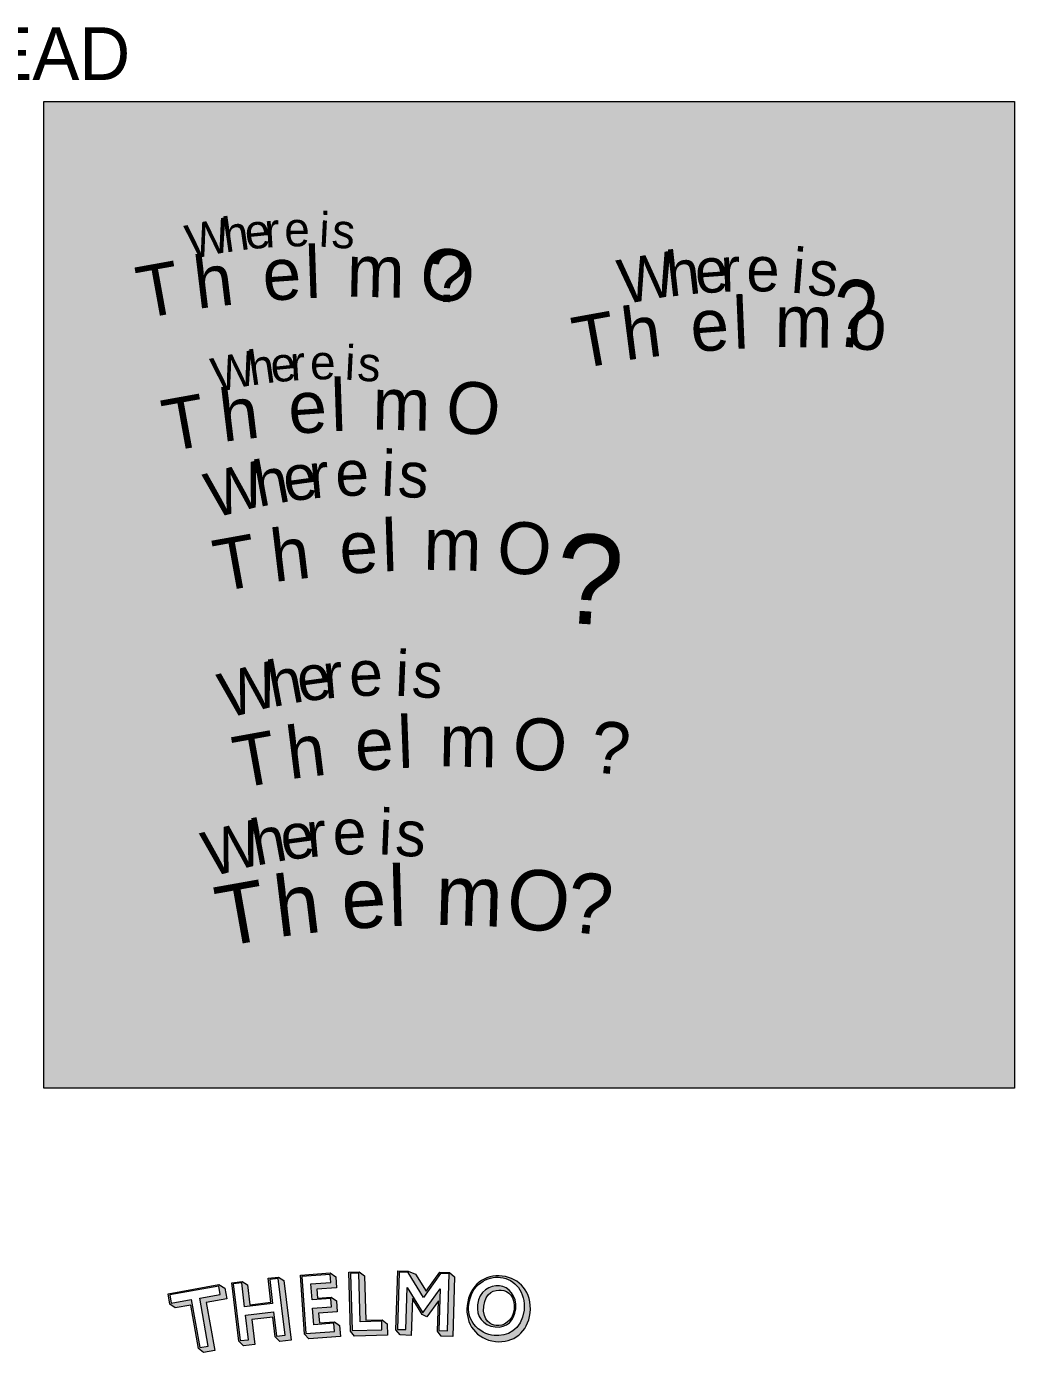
# Model space of a CAD drawing. Header units: inches. Extents: x -2890 to 3787, y -2621 to 618.
# Drawn here: x 1583 to 3787, y -2359 to 601 of the extents above; entities that cross this region are included whole.
import ezdxf

# ---------------------------------------------------------------- set-up
doc = ezdxf.new("R2010")
doc.units = ezdxf.units.IN
doc.header["$MEASUREMENT"] = 0
doc.layers.add('Capa 1', color=7, linetype='Continuous')
doc.layers.add('Capa 2', color=7, linetype='Continuous')
doc.styles.add('Style 100', font='', dxfattribs={"width": 1.000002, "height": 99.709585})
doc.styles.add('Style 101', font='', dxfattribs={"width": 1.000002, "height": 99.709586})
doc.styles.add('Style 102', font='', dxfattribs={"width": 0.999998, "height": 115.796487})
doc.styles.add('Style 103', font='', dxfattribs={"width": 0.999998, "height": 115.796484})
doc.styles.add('Style 104', font='', dxfattribs={"width": 0.999998, "height": 115.796483})
doc.styles.add('Style 105', font='', dxfattribs={"width": 0.999998, "height": 115.796483})
doc.styles.add('Style 106', font='', dxfattribs={"width": 0.999998, "height": 115.796484})
doc.styles.add('Style 107', font='', dxfattribs={"width": 0.999998, "height": 115.796484})
doc.styles.add('Style 108', font='', dxfattribs={"width": 1.000004, "height": 76.708105})
doc.styles.add('Style 109', font='', dxfattribs={"width": 1.000004, "height": 76.708105})
doc.styles.add('Style 110', font='', dxfattribs={"width": 1.000004, "height": 76.708107})
doc.styles.add('Style 111', font='', dxfattribs={"width": 1.000004, "height": 76.708107})
doc.styles.add('Style 112', font='', dxfattribs={"width": 1.000004, "height": 76.708108})
doc.styles.add('Style 114', font='', dxfattribs={"width": 1.000004, "height": 76.708104})
doc.styles.add('Style 115', font='', dxfattribs={"width": 1.000004, "height": 76.708107})
doc.styles.add('Style 116', font='', dxfattribs={"width": 0.999998, "height": 115.796487})
doc.styles.add('Style 117', font='', dxfattribs={"width": 0.999998, "height": 115.796486})
doc.styles.add('Style 118', font='', dxfattribs={"width": 0.999998, "height": 115.796488})
doc.styles.add('Style 119', font='', dxfattribs={"width": 0.999998, "height": 115.796486})
doc.styles.add('Style 120', font='', dxfattribs={"width": 0.999998, "height": 115.796485})
doc.styles.add('Style 121', font='', dxfattribs={"width": 0.999998, "height": 115.796485})
doc.styles.add('Style 24', font='', dxfattribs={"width": 1.000004, "height": 76.708105})
doc.styles.add('Style 25', font='', dxfattribs={"width": 1.000004, "height": 76.708105})
doc.styles.add('Style 26', font='', dxfattribs={"width": 1.000004, "height": 76.708107})
doc.styles.add('Style 27', font='', dxfattribs={"width": 1.000004, "height": 76.708107})
doc.styles.add('Style 28', font='', dxfattribs={"width": 1.000004, "height": 76.708108})
doc.styles.add('Style 30', font='', dxfattribs={"width": 1.000004, "height": 76.708104})
doc.styles.add('Style 31', font='', dxfattribs={"width": 1.000004, "height": 76.708107})
doc.styles.add('Style 32', font='SEASRN_.ttf', dxfattribs={"width": 0.999998, "height": 115.796487})
doc.styles.add('Style 33', font='', dxfattribs={"width": 0.999998, "height": 115.796486})
doc.styles.add('Style 34', font='', dxfattribs={"width": 0.999998, "height": 115.796488})
doc.styles.add('Style 35', font='', dxfattribs={"width": 0.999998, "height": 115.796486})
doc.styles.add('Style 36', font='', dxfattribs={"width": 0.999998, "height": 115.796485})
doc.styles.add('Style 37', font='', dxfattribs={"width": 0.999998, "height": 115.796485})
doc.styles.add('Style 38', font='', dxfattribs={"width": 1.000001, "height": 101.090767})
doc.styles.add('Style 39', font='', dxfattribs={"width": 1.000001, "height": 101.090769})
doc.styles.add('Style 40', font='', dxfattribs={"width": 1.000001, "height": 101.090767})
doc.styles.add('Style 41', font='', dxfattribs={"width": 1.000001, "height": 101.090766})
doc.styles.add('Style 42', font='', dxfattribs={"width": 1.000001, "height": 101.090768})
doc.styles.add('Style 44', font='', dxfattribs={"width": 1.000001, "height": 101.090765})
doc.styles.add('Style 45', font='', dxfattribs={"width": 1.000001, "height": 101.090771})
doc.styles.add('Style 46', font='GillSansShadowMTPro.otf', dxfattribs={"width": 0.999998, "height": 134.519756})
doc.styles.add('Style 47', font='', dxfattribs={"width": 0.999998, "height": 134.519753})
doc.styles.add('Style 48', font='', dxfattribs={"width": 0.999998, "height": 134.519755})
doc.styles.add('Style 49', font='', dxfattribs={"width": 0.999998, "height": 134.519754})
doc.styles.add('Style 50', font='', dxfattribs={"width": 0.999998, "height": 134.519755})
doc.styles.add('Style 51', font='', dxfattribs={"width": 0.999998, "height": 134.519753})
doc.styles.add('Style 52', font='', dxfattribs={"width": 1.000001, "height": 101.090767})
doc.styles.add('Style 53', font='', dxfattribs={"width": 1.000001, "height": 101.090769})
doc.styles.add('Style 54', font='', dxfattribs={"width": 1.000001, "height": 101.090767})
doc.styles.add('Style 55', font='', dxfattribs={"width": 1.000001, "height": 101.090766})
doc.styles.add('Style 56', font='', dxfattribs={"width": 1.000001, "height": 101.090768})
doc.styles.add('Style 58', font='', dxfattribs={"width": 1.000001, "height": 101.090765})
doc.styles.add('Style 59', font='', dxfattribs={"width": 1.000001, "height": 101.090771})
doc.styles.add('Style 60', font='', dxfattribs={"width": 0.999998, "height": 115.796486})
doc.styles.add('Style 61', font='', dxfattribs={"width": 0.999998, "height": 115.796484})
doc.styles.add('Style 62', font='', dxfattribs={"width": 0.999998, "height": 115.796486})
doc.styles.add('Style 63', font='', dxfattribs={"width": 0.999998, "height": 115.796486})
doc.styles.add('Style 64', font='', dxfattribs={"width": 0.999998, "height": 115.796487})
doc.styles.add('Style 65', font='', dxfattribs={"width": 0.999998, "height": 115.796486})
doc.styles.add('Style 66', font='', dxfattribs={"width": 1.000001, "height": 101.090767})
doc.styles.add('Style 67', font='', dxfattribs={"width": 1.000001, "height": 101.090769})
doc.styles.add('Style 68', font='', dxfattribs={"width": 1.000001, "height": 101.090767})
doc.styles.add('Style 69', font='', dxfattribs={"width": 1.000001, "height": 101.090766})
doc.styles.add('Style 70', font='', dxfattribs={"width": 1.000001, "height": 101.090768})
doc.styles.add('Style 72', font='', dxfattribs={"width": 1.000001, "height": 101.090765})
doc.styles.add('Style 73', font='', dxfattribs={"width": 1.000001, "height": 101.090771})
doc.styles.add('Style 74', font='', dxfattribs={"width": 0.999998, "height": 115.796486})
doc.styles.add('Style 75', font='', dxfattribs={"width": 0.999998, "height": 115.796486})
doc.styles.add('Style 76', font='', dxfattribs={"width": 0.999998, "height": 115.796486})
doc.styles.add('Style 77', font='', dxfattribs={"width": 0.999998, "height": 115.796486})
doc.styles.add('Style 78', font='', dxfattribs={"width": 0.999998, "height": 115.796485})
doc.styles.add('Style 79', font='', dxfattribs={"width": 0.999998, "height": 115.796489})
doc.styles.add('Style 94', font='', dxfattribs={"width": 1.000002, "height": 99.709583})
doc.styles.add('Style 95', font='', dxfattribs={"width": 1.000002, "height": 99.709582})
doc.styles.add('Style 96', font='', dxfattribs={"width": 1.000002, "height": 99.709583})
doc.styles.add('Style 97', font='', dxfattribs={"width": 1.000002, "height": 99.709587})
doc.styles.add('Style 98', font='', dxfattribs={"width": 1.000002, "height": 99.709582})
doc.styles.get('Style 100').set_extended_font_data('AirstreamNF')
doc.styles.get('Style 101').set_extended_font_data('AirstreamNF')
doc.styles.get('Style 102').set_extended_font_data('SeasideResortNF')
doc.styles.get('Style 103').set_extended_font_data('SeasideResortNF')
doc.styles.get('Style 104').set_extended_font_data('SeasideResortNF')
doc.styles.get('Style 105').set_extended_font_data('SeasideResortNF')
doc.styles.get('Style 106').set_extended_font_data('SeasideResortNF')
doc.styles.get('Style 107').set_extended_font_data('SeasideResortNF')
doc.styles.get('Style 108').set_extended_font_data('AirstreamNF')
doc.styles.get('Style 109').set_extended_font_data('AirstreamNF')
doc.styles.get('Style 110').set_extended_font_data('AirstreamNF')
doc.styles.get('Style 111').set_extended_font_data('AirstreamNF')
doc.styles.get('Style 112').set_extended_font_data('AirstreamNF')
doc.styles.get('Style 114').set_extended_font_data('AirstreamNF')
doc.styles.get('Style 115').set_extended_font_data('AirstreamNF')
doc.styles.get('Style 116').set_extended_font_data('SeasideResortNF')
doc.styles.get('Style 117').set_extended_font_data('SeasideResortNF')
doc.styles.get('Style 118').set_extended_font_data('SeasideResortNF')
doc.styles.get('Style 119').set_extended_font_data('SeasideResortNF')
doc.styles.get('Style 120').set_extended_font_data('SeasideResortNF')
doc.styles.get('Style 121').set_extended_font_data('SeasideResortNF')
doc.styles.get('Style 24').set_extended_font_data('AirstreamNF')
doc.styles.get('Style 25').set_extended_font_data('AirstreamNF')
doc.styles.get('Style 26').set_extended_font_data('AirstreamNF')
doc.styles.get('Style 27').set_extended_font_data('AirstreamNF')
doc.styles.get('Style 28').set_extended_font_data('AirstreamNF')
doc.styles.get('Style 30').set_extended_font_data('AirstreamNF')
doc.styles.get('Style 31').set_extended_font_data('AirstreamNF')
doc.styles.get('Style 33').set_extended_font_data('SeasideResortNF')
doc.styles.get('Style 34').set_extended_font_data('SeasideResortNF')
doc.styles.get('Style 35').set_extended_font_data('SeasideResortNF')
doc.styles.get('Style 36').set_extended_font_data('SeasideResortNF')
doc.styles.get('Style 37').set_extended_font_data('SeasideResortNF')
doc.styles.get('Style 38').set_extended_font_data('AirstreamNF')
doc.styles.get('Style 39').set_extended_font_data('AirstreamNF')
doc.styles.get('Style 40').set_extended_font_data('AirstreamNF')
doc.styles.get('Style 41').set_extended_font_data('AirstreamNF')
doc.styles.get('Style 42').set_extended_font_data('AirstreamNF')
doc.styles.get('Style 44').set_extended_font_data('AirstreamNF')
doc.styles.get('Style 45').set_extended_font_data('AirstreamNF')
doc.styles.get('Style 47').set_extended_font_data('Gill Sans Shadow MT Pro')
doc.styles.get('Style 48').set_extended_font_data('Gill Sans Shadow MT Pro')
doc.styles.get('Style 49').set_extended_font_data('Gill Sans Shadow MT Pro')
doc.styles.get('Style 50').set_extended_font_data('Gill Sans Shadow MT Pro')
doc.styles.get('Style 51').set_extended_font_data('Gill Sans Shadow MT Pro')
doc.styles.get('Style 52').set_extended_font_data('AirstreamNF')
doc.styles.get('Style 53').set_extended_font_data('AirstreamNF')
doc.styles.get('Style 54').set_extended_font_data('AirstreamNF')
doc.styles.get('Style 55').set_extended_font_data('AirstreamNF')
doc.styles.get('Style 56').set_extended_font_data('AirstreamNF')
doc.styles.get('Style 58').set_extended_font_data('AirstreamNF')
doc.styles.get('Style 59').set_extended_font_data('AirstreamNF')
doc.styles.get('Style 60').set_extended_font_data('SeasideResortNF')
doc.styles.get('Style 61').set_extended_font_data('SeasideResortNF')
doc.styles.get('Style 62').set_extended_font_data('SeasideResortNF')
doc.styles.get('Style 63').set_extended_font_data('SeasideResortNF')
doc.styles.get('Style 64').set_extended_font_data('SeasideResortNF')
doc.styles.get('Style 65').set_extended_font_data('SeasideResortNF')
doc.styles.get('Style 66').set_extended_font_data('AirstreamNF')
doc.styles.get('Style 67').set_extended_font_data('AirstreamNF')
doc.styles.get('Style 68').set_extended_font_data('AirstreamNF')
doc.styles.get('Style 69').set_extended_font_data('AirstreamNF')
doc.styles.get('Style 70').set_extended_font_data('AirstreamNF')
doc.styles.get('Style 72').set_extended_font_data('AirstreamNF')
doc.styles.get('Style 73').set_extended_font_data('AirstreamNF')
doc.styles.get('Style 74').set_extended_font_data('SeasideResortNF')
doc.styles.get('Style 75').set_extended_font_data('SeasideResortNF')
doc.styles.get('Style 76').set_extended_font_data('SeasideResortNF')
doc.styles.get('Style 77').set_extended_font_data('SeasideResortNF')
doc.styles.get('Style 78').set_extended_font_data('SeasideResortNF')
doc.styles.get('Style 79').set_extended_font_data('SeasideResortNF')
doc.styles.get('Style 94').set_extended_font_data('AirstreamNF')
doc.styles.get('Style 95').set_extended_font_data('AirstreamNF')
doc.styles.get('Style 96').set_extended_font_data('AirstreamNF')
doc.styles.get('Style 97').set_extended_font_data('AirstreamNF')
doc.styles.get('Style 98').set_extended_font_data('AirstreamNF')

# ---------------------------------------------------------------- blocks, each defined once
blk = doc.blocks.new('block 24')
at = {"layer": 'Capa 1', "true_color": 0xbd0500}
h = blk.add_hatch(color=12, dxfattribs=at)
h.dxf.hatch_style = 2
h.paths.add_polyline_path([(2260.4, -2181.7), (2272.8, -2190.4), (2274.5, -2214.6), (2230.7, -2217.7), (2232.1, -2237.8), (2262.6, -2235.7), (2274.3, -2244.2), (2276, -2268.6), (2234.5, -2271.6), (2236, -2293), (2269.8, -2290.6), (2281.2, -2299.1), (2282.9, -2323.6), (2212.6, -2328.5), (2202.9, -2318.2), (2193.6, -2186.4)])
h.paths.add_polyline_path([(2197.1, -2189.4), (2206.1, -2316.6), (2269.8, -2312.1), (2268.5, -2293.9), (2223.6, -2297.1), (2220.9, -2260.1), (2262.8, -2257.2), (2261.5, -2239), (2219.7, -2241.9), (2217.1, -2206.3), (2261.3, -2203.2), (2260, -2185)])
h = blk.add_hatch(color=12, dxfattribs=at)
h.dxf.hatch_style = 2
h.paths.add_polyline_path([(2325.2, -2179), (2336.7, -2187.8), (2339.5, -2287.3), (2376.3, -2286.3), (2387.6, -2295.5), (2388.3, -2320.3), (2314.8, -2322.4), (2305.7, -2311.6), (2302.1, -2179.6)])
h.paths.add_polyline_path([(2305.4, -2182.7), (2308.9, -2310.2), (2375.6, -2308.3), (2375.1, -2289.5), (2327.2, -2290.8), (2324.2, -2182.2)])
h = blk.add_hatch(color=12, dxfattribs=at)
h.dxf.hatch_style = 2
h.paths.add_polyline_path([(2434, -2177.5), (2450.5, -2184.1), (2474.2, -2222.6), (2504.8, -2179.7), (2526.3, -2180.3), (2537.6, -2190.2), (2533.5, -2323.7), (2508.1, -2322.9), (2499.5, -2311.6), (2501.6, -2243.6), (2476.1, -2279.7), (2465.5, -2274.3), (2443.5, -2238.6), (2441.1, -2320.9), (2416, -2320.1), (2407, -2308.8), (2411, -2176.8)])
h.paths.add_polyline_path([(2414.1, -2179.8), (2410.3, -2307.6), (2429.1, -2308.2), (2431.9, -2214), (2467.1, -2270.7), (2505.6, -2216.8), (2502.8, -2310.4), (2521.6, -2310.9), (2525.4, -2183.1), (2506.4, -2182.6), (2468.1, -2236.3), (2433.9, -2180.4)])
h = blk.add_hatch(color=12, dxfattribs=at)
h.dxf.hatch_style = 2
edge = h.paths.add_edge_path()
edge.add_spline(control_points=[(2644, -2188.6), (2682.5, -2192.9), (2711.5, -2224.4), (2706.3, -2270.9), (2701.5, -2313.8), (2669.1, -2339.2), (2628.7, -2334.7), (2586.6, -2330), (2561.2, -2295.5), (2565.7, -2254.5), (2570.9, -2207.9), (2606, -2184.4), (2644, -2188.6)], knot_values=[0, 0, 0, 0, 1, 1, 1, 2, 2, 2, 3, 3, 3, 4, 4, 4, 4], degree=3, periodic=1)
edge = h.paths.add_edge_path()
edge.add_spline(control_points=[(2580.8, -2295.8), (2592.8, -2311.4), (2609.7, -2319.4), (2626.2, -2321.2), (2653.7, -2324.3), (2687.7, -2309.4), (2692.7, -2264.8), (2697.1, -2224.6), (2672.1, -2195), (2640.2, -2191.5), (2612.1, -2188.3), (2574.7, -2206.6), (2569.6, -2252.3), (2567.9, -2267.7), (2569.6, -2281.1), (2580.8, -2295.8)], knot_values=[0, 0, 0, 0, 1, 1, 1, 2, 2, 2, 3, 3, 3, 4, 4, 4, 5, 5, 5, 5], degree=3, periodic=1)
edge = h.paths.add_edge_path()
edge.add_spline(control_points=[(2637.7, -2210.3), (2658.5, -2212.6), (2677.5, -2232.3), (2674.2, -2262), (2671.4, -2287.3), (2654.7, -2305.1), (2628.1, -2302.2), (2600.7, -2299.1), (2586.1, -2277.8), (2588.9, -2252.5), (2592.3, -2221.9), (2617.1, -2208), (2637.7, -2210.3)], knot_values=[0, 0, 0, 0, 1, 1, 1, 2, 2, 2, 3, 3, 3, 4, 4, 4, 4], degree=3, periodic=1)
edge = h.paths.add_edge_path()
edge.add_spline(control_points=[(2630.5, -2299.2), (2646.2, -2300.9), (2667.5, -2290.1), (2670.5, -2262.5), (2673.7, -2234.4), (2657.3, -2221.7), (2641.8, -2219.9), (2627.6, -2218.4), (2606.3, -2224.8), (2602.9, -2255.6), (2599.2, -2289), (2620.1, -2298), (2630.5, -2299.2)], knot_values=[0, 0, 0, 0, 1, 1, 1, 2, 2, 2, 3, 3, 3, 4, 4, 4, 4], degree=3, periodic=1)
h = blk.add_hatch(color=12, dxfattribs=at)
h.dxf.hatch_style = 2
h.paths.add_polyline_path([(2012.1, -2207.7), (2025.1, -2215.5), (2029.3, -2239.4), (1983.5, -2247.6), (2002.6, -2354.7), (1977.7, -2359.2), (1966.4, -2350), (1949.3, -2253.7), (1914.5, -2259.8), (1902.5, -2251), (1898.4, -2228)])
h.paths.add_polyline_path([(1902.1, -2230.6), (1905.4, -2248.9), (1950.3, -2240.9), (1969.4, -2348.1), (1988.3, -2344.8), (1969.2, -2237.6), (2015, -2229.4), (2011.8, -2211.1)])
h = blk.add_hatch(color=12, dxfattribs=at)
h.dxf.hatch_style = 2
h.paths.add_polyline_path([(2063.5, -2200.7), (2075.8, -2208.5), (2081.1, -2252.7), (2128.1, -2247), (2121.6, -2193.6), (2144.7, -2190.8), (2157.1, -2198.7), (2173.1, -2331.5), (2148.1, -2334.5), (2137.5, -2324.3), (2132.1, -2280), (2085.1, -2285.7), (2091.9, -2341.3), (2067, -2344.4), (2056.3, -2334.2), (2040.5, -2203.4)])
h.paths.add_polyline_path([(2044.1, -2206.3), (2059.4, -2332.8), (2078.1, -2330.6), (2071.5, -2276), (2134, -2268.5), (2140.5, -2323), (2159.4, -2320.7), (2144.1, -2194.2), (2125.2, -2196.4), (2131.7, -2249.8), (2069.3, -2257.4), (2062.8, -2204)])
at = {"layer": 'Capa 1', "lineweight": 0}
for points in [[(2260.4, -2181.7), (2272.8, -2190.4), (2274.5, -2214.6), (2230.7, -2217.7), (2232.1, -2237.8), (2262.6, -2235.7), (2274.3, -2244.2), (2276, -2268.6), (2234.5, -2271.6), (2236, -2293), (2269.8, -2290.6), (2281.2, -2299.1), (2282.9, -2323.6), (2212.6, -2328.5), (2202.9, -2318.2), (2193.6, -2186.4), (2260.4, -2181.7)], [(2197.1, -2189.4), (2206.1, -2316.6), (2269.8, -2312.1), (2268.5, -2293.9), (2223.6, -2297.1), (2220.9, -2260.1), (2262.8, -2257.2), (2261.5, -2239), (2219.7, -2241.9), (2217.1, -2206.3), (2261.3, -2203.2), (2260, -2185), (2197.1, -2189.4)], [(2325.2, -2179), (2336.7, -2187.8), (2339.5, -2287.3), (2376.3, -2286.3), (2387.6, -2295.5), (2388.3, -2320.3), (2314.8, -2322.4), (2305.7, -2311.6), (2302.1, -2179.6), (2325.2, -2179)], [(2305.4, -2182.7), (2308.9, -2310.2), (2375.6, -2308.3), (2375.1, -2289.5), (2327.2, -2290.8), (2324.2, -2182.2), (2305.4, -2182.7)], [(2434, -2177.5), (2450.5, -2184.1), (2474.2, -2222.6), (2504.8, -2179.7), (2526.3, -2180.3), (2537.6, -2190.2), (2533.5, -2323.7), (2508.1, -2322.9), (2499.5, -2311.6), (2501.6, -2243.6), (2476.1, -2279.7), (2465.5, -2274.3), (2443.5, -2238.6), (2441.1, -2320.9), (2416, -2320.1), (2407, -2308.8), (2411, -2176.8), (2434, -2177.5)], [(2414.1, -2179.8), (2410.3, -2307.6), (2429.1, -2308.2), (2431.9, -2214), (2467.1, -2270.7), (2505.6, -2216.8), (2502.8, -2310.4), (2521.6, -2310.9), (2525.4, -2183.1), (2506.4, -2182.6), (2468.1, -2236.3), (2433.9, -2180.4), (2414.1, -2179.8)], [(2012.1, -2207.7), (2025.1, -2215.5), (2029.3, -2239.4), (1983.5, -2247.6), (2002.6, -2354.7), (1977.7, -2359.2), (1966.4, -2350), (1949.3, -2253.7), (1914.5, -2259.8), (1902.5, -2251), (1898.4, -2228), (2012.1, -2207.7)], [(1902.1, -2230.6), (1905.4, -2248.9), (1950.3, -2240.9), (1969.4, -2348.1), (1988.3, -2344.8), (1969.2, -2237.6), (2015, -2229.4), (2011.8, -2211.1), (1902.1, -2230.6)], [(2063.5, -2200.7), (2075.8, -2208.5), (2081.1, -2252.7), (2128.1, -2247), (2121.6, -2193.6), (2144.7, -2190.8), (2157.1, -2198.7), (2173.1, -2331.5), (2148.1, -2334.5), (2137.5, -2324.3), (2132.1, -2280), (2085.1, -2285.7), (2091.9, -2341.3), (2067, -2344.4), (2056.3, -2334.2), (2040.5, -2203.4), (2063.5, -2200.7)], [(2044.1, -2206.3), (2059.4, -2332.8), (2078.1, -2330.6), (2071.5, -2276), (2134, -2268.5), (2140.5, -2323), (2159.4, -2320.7), (2144.1, -2194.2), (2125.2, -2196.4), (2131.7, -2249.8), (2069.3, -2257.4), (2062.8, -2204), (2044.1, -2206.3)]]:
    blk.add_lwpolyline(points, dxfattribs=at)
for points, knots in [([(2644, -2188.6), (2682.5, -2192.9), (2711.5, -2224.4), (2706.3, -2270.9), (2701.5, -2313.8), (2669.1, -2339.2), (2628.7, -2334.7), (2586.6, -2330), (2561.2, -2295.5), (2565.7, -2254.5), (2570.9, -2207.9), (2606, -2184.4), (2644, -2188.6)], [0, 0, 0, 0, 1, 1, 1, 2, 2, 2, 3, 3, 3, 4, 4, 4, 4]), ([(2580.8, -2295.8), (2592.8, -2311.4), (2609.7, -2319.4), (2626.2, -2321.2), (2653.7, -2324.3), (2687.7, -2309.4), (2692.7, -2264.8), (2697.1, -2224.6), (2672.1, -2195), (2640.2, -2191.5), (2612.1, -2188.3), (2574.7, -2206.6), (2569.6, -2252.3), (2567.9, -2267.7), (2569.6, -2281.1), (2580.8, -2295.8)], [0, 0, 0, 0, 1, 1, 1, 2, 2, 2, 3, 3, 3, 4, 4, 4, 5, 5, 5, 5]), ([(2637.7, -2210.3), (2658.5, -2212.6), (2677.5, -2232.3), (2674.2, -2262), (2671.4, -2287.3), (2654.7, -2305.1), (2628.1, -2302.2), (2600.7, -2299.1), (2586.1, -2277.8), (2588.9, -2252.5), (2592.3, -2221.9), (2617.1, -2208), (2637.7, -2210.3)], [0, 0, 0, 0, 1, 1, 1, 2, 2, 2, 3, 3, 3, 4, 4, 4, 4]), ([(2630.5, -2299.2), (2646.2, -2300.9), (2667.5, -2290.1), (2670.5, -2262.5), (2673.7, -2234.4), (2657.3, -2221.7), (2641.8, -2219.9), (2627.6, -2218.4), (2606.3, -2224.8), (2602.9, -2255.6), (2599.2, -2289), (2620.1, -2298), (2630.5, -2299.2)], [0, 0, 0, 0, 1, 1, 1, 2, 2, 2, 3, 3, 3, 4, 4, 4, 4])]:
    blk.add_open_spline(points, degree=3, knots=knots, dxfattribs=at)

msp = doc.modelspace()

# ---------------------------------------------------------------- hatches: boundary and pattern name
at = {"layer": 'Capa 2', "true_color": 0xffffff}
h = msp.add_hatch(color=7, dxfattribs=at)
h.dxf.hatch_style = 2
h.paths.add_polyline_path([(3787, -1769), (1621, -1769), (1621, 433), (3787, 433)])

# ---------------------------------------------------------------- linework, layer by layer
at = {"layer": 'Capa 2', "lineweight": 0}
msp.add_lwpolyline([(3787, -1769), (1621, -1769), (1621, 433), (3787, 433), (3787, -1769)], dxfattribs=at)

# ---------------------------------------------------------------- block references
at = {"layer": 'Capa 1'}
msp.add_blockref('block 24', (0, 0), dxfattribs=at)

# ---------------------------------------------------------------- texts
at = {"layer": 'Capa 1', "color": 18, "true_color": 0x000000}
for s, height, rotation, style, width, p in [('h', 76.7, 8.1711, 'Style 109', 1.000004, (2026.3, 96)), ('i', 76.7, 357.1353, 'Style 114', 1.000004, (2234.2, 109.4)), ('W', 76.7, 11.7159, 'Style 108', 1.000004, (1947.3, 80.3)), ('e', 76.7, 5.7974, 'Style 110', 1.000004, (2073.1, 102.6)), ('r', 76.7, 3.5067, 'Style 111', 1.000004, (2115.5, 106.8)), ('e', 76.7, 1.143, 'Style 112', 1.000004, (2158.4, 109.4)), ('s', 76.7, 355.2945, 'Style 115', 1.000004, (2261.7, 108)), ('W', 99.7, 10.0216, 'Style 94', 1.000002, (2912.9, -19.9)), ('h', 99.7, 6.4754, 'Style 95', 1.000002, (3016.2, -2.6)), ('i', 99.7, 355.44, 'Style 100', 1.000002, (3286.9, 6.9)), ('e', 99.7, 4.1017, 'Style 96', 1.000002, (3077.2, 4.2)), ('r', 99.7, 1.8112, 'Style 97', 1.000002, (3132.4, 8.1)), ('e', 99.7, 359.4474, 'Style 98', 1.000002, (3188.3, 9.8)), ('s', 99.7, 353.599, 'Style 101', 1.000002, (3322.5, 4)), ('i', 76.7, 357.1353, 'Style 30', 1.000004, (2291.7, -187.5)), ('W', 76.7, 11.7159, 'Style 24', 1.000004, (2004.8, -216.6)), ('h', 76.7, 8.1711, 'Style 25', 1.000004, (2083.7, -200.9)), ('e', 76.7, 5.7974, 'Style 26', 1.000004, (2130.5, -194.3)), ('r', 76.7, 3.5067, 'Style 27', 1.000004, (2172.9, -190.1)), ('e', 76.7, 1.143, 'Style 28', 1.000004, (2215.8, -187.5)), ('s', 76.7, 355.2945, 'Style 31', 1.000004, (2319.1, -188.9)), ('i', 101.1, 357.6194, 'Style 72', 1.000001, (2373, -446.4)), ('W', 101.1, 14.5555, 'Style 66', 1.000001, (1997.7, -497.8)), ('h', 101.1, 10.5681, 'Style 67', 1.000001, (2100.5, -472.1)), ('e', 101.1, 7.8524, 'Style 68', 1.000001, (2161.7, -460.8)), ('r', 101.1, 5.1952, 'Style 69', 1.000001, (2217.1, -453.3)), ('e', 101.1, 2.4149, 'Style 70', 1.000001, (2273.4, -448.3)), ('s', 101.1, 355.3868, 'Style 73', 1.000001, (2409, -447.9)), ('i', 101.1, 357.6194, 'Style 58', 1.000001, (2403.9, -893.2)), ('W', 101.1, 14.5555, 'Style 52', 1.000001, (2028.6, -944.5)), ('h', 101.1, 10.5681, 'Style 53', 1.000001, (2131.4, -918.8)), ('e', 101.1, 7.8524, 'Style 54', 1.000001, (2192.6, -907.6)), ('r', 101.1, 5.1952, 'Style 55', 1.000001, (2248, -900)), ('e', 101.1, 2.4149, 'Style 56', 1.000001, (2304.3, -895)), ('s', 101.1, 355.3868, 'Style 59', 1.000001, (2440, -894.7)), ('i', 101.1, 357.6194, 'Style 44', 1.000001, (2367.1, -1247.1)), ('W', 101.1, 14.5555, 'Style 38', 1.000001, (1991.8, -1298.5)), ('h', 101.1, 10.5681, 'Style 39', 1.000001, (2094.6, -1272.8)), ('e', 101.1, 7.8524, 'Style 40', 1.000001, (2155.7, -1261.5)), ('r', 101.1, 5.1952, 'Style 41', 1.000001, (2211.2, -1254)), ('e', 101.1, 2.4149, 'Style 42', 1.000001, (2267.5, -1249)), ('s', 101.1, 355.3868, 'Style 45', 1.000001, (2403.1, -1248.7))]:
    msp.add_text(s, height=height, rotation=rotation, dxfattribs=dict(at, style=style, width=width)).set_placement(p)
at = {"layer": 'Capa 1', "color": 12, "true_color": 0xbd0500, "width": 0.999998}
for s, height, rotation, style, p in [('h', 115.8, 6.8932, 'Style 117', (1963.5, -29.7)), ('l', 115.8, 1.8974, 'Style 119', (2206, -5.9)), ('O', 115.8, 353.8665, 'Style 121', (2456.2, -5.2)), ('T', 115.8, 10.2477, 'Style 116', (1840.8, -52)), ('e', 115.8, 4.0885, 'Style 118', (2113, -12.4)), ('m', 115.8, 358.6985, 'Style 120', (2296.2, -2)), ('l', 115.8, 2.3248, 'Style 105', (3161, -119.2)), ('h', 115.8, 7.3006, 'Style 103', (2918.7, -144.7)), ('m', 115.8, 359.1646, 'Style 106', (3251.2, -114.6)), ('o', 115.8, 354.4073, 'Style 107', (3411.3, -116.6)), ('T', 115.8, 10.2477, 'Style 102', (2813.4, -164.3)), ('e', 115.8, 4.498, 'Style 104', (3068, -126.4)), ('h', 115.8, 6.8932, 'Style 33', (2020.9, -326.6)), ('l', 115.8, 1.8974, 'Style 35', (2263.4, -302.8)), ('O', 115.8, 353.8665, 'Style 37', (2513.7, -302.2)), ('T', 115.8, 10.2477, 'Style 32', (1898.3, -348.9)), ('e', 115.8, 4.0885, 'Style 34', (2170.4, -309.3)), ('m', 115.8, 358.6985, 'Style 36', (2353.6, -298.9)), ('l', 115.8, 1.8974, 'Style 77', (2377.4, -615.7)), ('O', 115.8, 353.8666, 'Style 79', (2627.7, -615)), ('T', 115.8, 10.2476, 'Style 74', (2012.3, -661.8)), ('h', 115.8, 6.8932, 'Style 75', (2135, -639.5)), ('e', 115.8, 4.0888, 'Style 76', (2284.4, -622.2)), ('m', 115.8, 358.6991, 'Style 78', (2467.6, -611.8)), ('l', 115.8, 2.1135, 'Style 63', (2412.4, -1054.9)), ('O', 115.8, 354.1403, 'Style 65', (2662.7, -1053.3)), ('T', 115.8, 10.2476, 'Style 60', (2056.1, -1100.5)), ('h', 115.8, 7.0983, 'Style 61', (2170, -1079.6)), ('e', 115.8, 4.2954, 'Style 62', (2319.4, -1061.8)), ('m', 115.8, 358.935, 'Style 64', (2502.5, -1050.7)), ('l', 134.5, 1.5833, 'Style 49', (2391.7, -1407.9)), ('h', 134.5, 6.8964, 'Style 47', (2144.4, -1431.9)), ('m', 134.5, 358.2678, 'Style 50', (2493.7, -1404.4)), ('O', 134.5, 353.6559, 'Style 51', (2648.5, -1408.9)), ('T', 134.5, 10.0863, 'Style 46', (2019, -1454.3)), ('e', 134.5, 4.0351, 'Style 48', (2289.4, -1415))]:
    msp.add_text(s, height=height, rotation=rotation, dxfattribs=dict(at, style=style)).set_placement(p)
at = {"layer": 'Capa 1', "color": 7, "true_color": 0xffffff, "insert": (1045.6, 479.7), "char_height": 117.528, "attachment_point": 7}
msp.add_mtext('\\fSeasideResortNF|b0|i0|c0|p34;\\W1;CUPHEAD', dxfattribs=at)
at = {"layer": 'Capa 1', "color": 18, "true_color": 0x000000, "attachment_point": 7}
for s, insert, char_height, rotation in [('\\fGill Sans Shadow MT Pro|b0|i0|c0|p34;\\W1;?', (2478.8, -12.6), 116.161, 357.3709), ('\\fHelvetica LT Std Black Condensed|b0|i0|c0|p34;\\W0.999998;?', (3373.5, -110.2), 150.868, 353.8219), ('\\fAirstreamNF|b0|i0|c0|p34;\\W1;¿', (2927, -535.7), 200.262, 176.357)]:
    msp.add_mtext(s, dxfattribs=dict(at, insert=insert, char_height=char_height, rotation=rotation))
at = {"layer": 'Capa 1', "color": 12, "true_color": 0xbd0500, "attachment_point": 7, "rotation": 173.623}
for s, insert, char_height in [('\\fSeasideResortNF|b0|i0|c0|p34;\\W0.999997;¿', (2939.2, -955.6), 115.796), ('\\fGill Sans Shadow MT Pro|b0|i0|c0|p34;\\W0.999997;¿', (2902.3, -1294.6), 134.52)]:
    msp.add_mtext(s, dxfattribs=dict(at, insert=insert, char_height=char_height))

doc.saveas('drawing.dxf')
